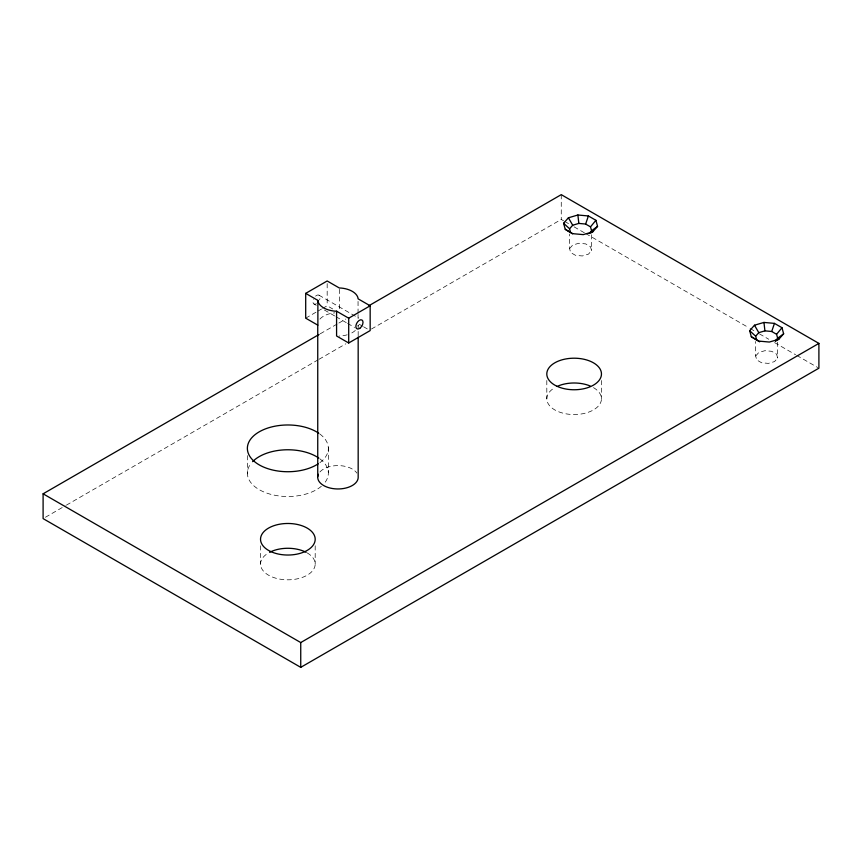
<?xml version="1.0" encoding="UTF-8"?>
<svg xmlns="http://www.w3.org/2000/svg" width="862" height="862" viewBox="0 0 862 862"><rect width="100%" height="100%" fill="white"/><g stroke="black" fill="none" stroke-linecap="round" stroke-linejoin="round"><path stroke-width="0.65" stroke-dasharray="4.31 3.23" d="M569.577 248.601L572.702 245.067L578.833 243.256L585.632 243.881L590.502 246.694L591.569 250.616L588.455 254.15L582.324 255.96L575.525 255.335L570.655 252.523L569.577 248.601L569.577 234.055M755.662 356.028L758.786 352.493L764.917 350.694L771.706 351.308L776.576 354.12L777.653 358.042L774.529 361.587L768.398 363.387L761.599 362.762L756.739 359.96L755.662 356.028L755.662 341.492M305.698 318.164L317 311.635M318.132 310.988L321.515 309.027M322.647 308.38L327.172 305.762L332.7 308.962M320.222 333.809L337.688 323.724M338.852 323.056L345.845 319.015M45.427 517.254L65.221 505.822M66.385 505.154L317.895 359.95M319.059 359.271L345.845 343.809M371.457 329.025L561.259 219.444L563.586 220.791M564.75 221.459L569.416 224.152M574.081 226.846L584.565 232.902M585.74 233.58L748.949 327.808M750.112 328.487L754.778 331.18M759.444 333.863L768.775 339.251M774.604 342.613L795.583 354.735M796.747 355.403L817.736 367.524M319.026 295.213L358.484 318.003M359.152 324.231L362.46 326.138M363.559 326.773L367.966 329.316M313.962 303.984L316.279 305.32M324.403 310.018L334.855 316.042M336.008 316.71L346.459 322.744M347.612 323.412L354.584 327.431M777.653 342.182L777.653 358.042M601.461 380.508L601.461 398.772M591.569 234.744L591.569 250.616M561.259 194.65L561.259 219.444M546.81 380.508L546.81 398.772M358.053 301.409L358.053 313.154M358.053 314.458L358.053 318.38M358.172 335.738L358.172 325.006A20.246 11.691 0 0 1 357.514 327.42M339.348 289.309L339.348 310.191M328.325 447.615L328.325 472.408M327.172 283.587L327.172 305.762M315.19 545.786L315.19 564.05M260.539 545.786L260.539 564.05M247.394 455.61L247.394 473.884M593.455 387.62A27.325 15.775 0 0 1 593.455 409.924A27.325 15.775 0 0 1 554.816 409.924A27.325 15.775 0 0 1 554.816 387.62M319.856 458.821A40.482 23.371 0 0 1 324.672 482.882M321.343 486.287A40.482 23.371 0 0 1 267.985 493.506A40.482 23.371 0 0 1 251.057 463.411M307.184 552.898A27.325 15.775 0 0 1 307.184 575.202A27.325 15.775 0 0 1 268.545 575.202A27.325 15.775 0 0 1 268.545 552.898M319.856 434.028A40.482 23.371 0 0 1 319.328 463.066M319.921 471.977A20.246 11.691 0 0 1 339.025 465.609A20.246 11.691 0 0 1 356.857 473.087M355.316 330.415A20.246 11.691 0 0 1 350.705 333.475M347.149 334.812A20.246 11.691 0 0 1 339.025 336.061M319.921 319.091A20.246 11.691 0 0 1 334.79 312.852M315.567 296.14A5.064 2.92 -60 0 1 319.328 295.45A5.064 2.92 -60 0 1 319.587 299.879M316.494 303.736A5.064 2.92 -60 0 1 313.391 299.329"/><path stroke-width="1.29" d="M572.605 233.817L570.655 232.697L569.577 228.764L572.702 225.23L578.833 223.42L585.632 224.045L588.39 215.963L595.911 220.306L597.571 226.372L592.744 231.835L590.599 233.074M759.659 341.805L756.739 340.124L755.662 336.202L758.786 332.657L764.917 330.857L771.706 331.482L774.464 323.39L781.985 327.732L783.644 333.799L778.817 339.272L775.606 341.126M589.231 233.43L591.569 230.779L590.502 226.857L595.911 220.306M775.304 340.867L777.653 338.206L776.576 334.284L781.985 327.732M569.577 232.018L565.246 229.324L563.586 223.258L568.414 217.795L577.885 215.004L588.39 215.963M756.739 340.124L751.319 336.751L749.66 330.696L754.487 325.222L763.958 322.431L774.464 323.39M591.569 230.779L597.571 226.372M777.653 338.206L783.644 333.799M305.698 293.371L327.172 280.98L339.348 288.005L341.126 288.059A20.246 11.691 0 0 1 357.956 297.778L358.053 298.802L370.164 305.794L370.164 330.588L348.701 342.99L336.579 335.986L336.579 311.193L334.79 311.139A20.246 11.691 0 0 1 317.97 301.431L317.873 300.396L305.698 293.371L305.698 318.164L317.873 325.19L317.873 300.396M369.13 305.579L561.259 194.65L818.9 343.399L818.9 368.193L300.741 667.35L43.1 518.601L43.1 493.807L319.059 334.478M336.579 311.193L348.701 318.197L370.164 305.794M43.1 493.807L300.741 642.556L818.9 343.399M592.744 231.835L583.272 234.626L572.767 233.667L565.246 229.324M778.817 339.272L769.346 342.052L758.84 341.093L751.319 336.751M585.632 224.045L590.502 226.857M771.706 331.482L776.576 334.284M749.66 330.696L755.662 336.202M563.586 223.258L569.577 228.764M754.487 325.222L758.786 332.657M568.414 217.795L572.702 225.23M763.958 322.431L764.917 330.857M577.885 215.004L578.833 223.42M358.172 337.074L358.172 477.893A20.246 11.691 0 0 1 334.79 488.819A20.246 11.691 0 0 1 318.412 474.251M348.701 318.197L348.701 342.99M317.744 325.125L317.744 476.664M300.741 642.556L300.741 667.35M558.07 386.004A27.325 15.775 0 0 1 590.201 386.004M252.588 461.676A40.482 23.371 0 0 1 318.789 458.056M269.58 552.327A27.325 15.775 0 0 1 306.15 552.327M318.229 463.81A40.482 23.371 0 0 1 259.634 465.114A40.482 23.371 0 0 1 260.249 431.259A40.482 23.371 0 0 1 318.789 433.263M270.668 551.518A27.325 15.775 0 0 0 314.856 541.724A27.325 15.775 0 0 0 278.07 524.527A27.325 15.775 0 0 0 270.668 551.518M556.938 386.241A27.325 15.775 0 0 0 601.126 376.446A27.325 15.775 0 0 0 564.341 359.249A27.325 15.775 0 0 0 556.938 386.241M360.359 327.851A5.064 2.92 -60 0 0 361.965 320.007A5.064 2.92 -60 0 0 355.974 325.319A5.064 2.92 -60 0 0 360.359 327.851"/></g></svg>
